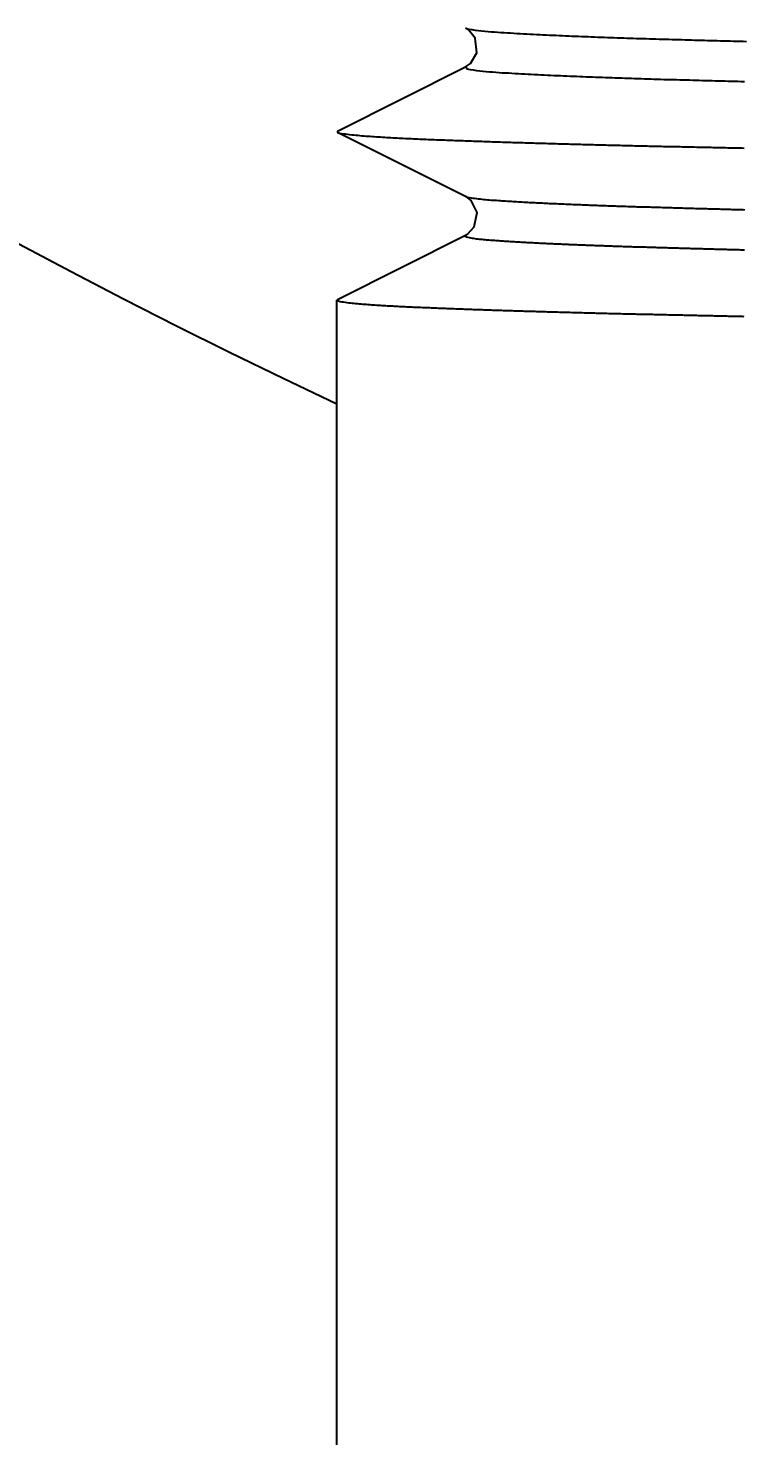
# Model space of a CAD drawing. Header units: millimetres. Extents: x 0 to 3800, y -67 to 2530.
# Drawn here: x 2311.17 to 2317.71, y 1489.78 to 1502.66 of the extents above; entities that cross this region are included whole.
import ezdxf

# ---------------------------------------------------------------- set-up
doc = ezdxf.new("R2010")
doc.units = ezdxf.units.MM
for name, color, linetype in [('내부선 및 부속', 4, 'Continuous'), ('외형선', 3, 'Continuous'), ('치수선', 7, 'Continuous')]:
    doc.layers.add(name, color=color, linetype=linetype)
doc.styles.add('____', font='')
doc.styles.get('____').set_extended_font_data('굴림')
doc.dimstyles.new('MSADIM', dxfattribs={"dimtxt": 33, "dimasz": 17, "dimexe": 10, "dimexo": 7.5, "dimgap": 10, "dimtad": 0, "dimtih": 1, "dimtoh": 1, "dimdec": 0, "dimzin": 1, "dimdsep": 46, "dimtxsty": '____', "dimcen": 11.25, "dimadec": 0, "dimazin": 0, "dimtfac": 1, "dimtdec": 0, "dimtix": 1, "dimtmove": 0, "dimatfit": 3, "dimfxl": 1, "dimtolj": 1, "dimtzin": 1, "dimarcsym": 0})

# ---------------------------------------------------------------- blocks, each defined once
blk = doc.blocks.new('*D35')
at = {"layer": '치수선', "color": 0, "linetype": 'Continuous', "lineweight": -2, "transparency": 16777216}
for p, q in [((2924.524, 1577.512), (2924.524, 1252.002)), ((2244.524, 1269.502), (2244.524, 1272.002)), ((2261.524, 1262.002), (2547.243, 1262.002)), ((2907.524, 1262.002), (2621.804, 1262.002))]:
    blk.add_line(p, q, dxfattribs=at)
at = {"layer": '치수선', "color": 0, "linetype": 'Continuous', "transparency": 16777216}
for points in [[(2261.524, 1264.835), (2261.524, 1259.168), (2244.524, 1262.002)], [(2907.524, 1264.835), (2907.524, 1259.168), (2924.524, 1262.002)]]:
    blk.add_solid(points, dxfattribs=at)
at = {"layer": '치수선', "color": 0, "linetype": 'Continuous', "transparency": 16777216, "insert": (2584.524, 1262.002), "char_height": 25, "attachment_point": 5, "style": '____'}
blk.add_mtext('\\A1;680', dxfattribs=at)

msp = doc.modelspace()

# ---------------------------------------------------------------- linework, layer by layer
at = {"layer": '내부선 및 부속', "linetype": 'Continuous'}
for p, q in [((2313.999, 1501.717), (2315.171, 1502.303)), ((2313.999, 1501.717), (2313.999, 1501.705)), ((2315.171, 1501.118), (2313.999, 1501.705)), ((2313.999, 1500.177), (2315.171, 1500.764)), ((2313.999, 1500.177), (2313.993, 1500.171)), ((2313.993, 1489.201), (2313.993, 1500.171))]:
    msp.add_line(p, q, dxfattribs=at)
at = {"layer": '내부선 및 부속', "linetype": 'Continuous', "flags": 128}
for points in [[(2315.171, 1502.303), (2315.216, 1502.335), (2315.273, 1502.433), (2315.258, 1502.568), (2315.198, 1502.642), (2315.171, 1502.658)], [(2315.172, 1502.658), (2315.2, 1502.65), (2315.229, 1502.645), (2315.259, 1502.641), (2315.288, 1502.637), (2315.317, 1502.634), (2315.347, 1502.631), (2315.376, 1502.628), (2315.406, 1502.626), (2315.435, 1502.624), (2315.465, 1502.622), (2315.494, 1502.62), (2315.524, 1502.618), (2315.553, 1502.616), (2315.582, 1502.614), (2315.612, 1502.612), (2315.641, 1502.61), (2315.671, 1502.609), (2315.7, 1502.607), (2315.73, 1502.605), (2315.759, 1502.604), (2315.789, 1502.602), (2315.818, 1502.601), (2315.848, 1502.599), (2315.877, 1502.598), (2315.907, 1502.597), (2315.937, 1502.595), (2315.966, 1502.594), (2315.996, 1502.593), (2316.025, 1502.591), (2316.055, 1502.59), (2316.084, 1502.589), (2316.114, 1502.588), (2316.143, 1502.586), (2316.173, 1502.585), (2316.202, 1502.584), (2316.232, 1502.583), (2316.261, 1502.582), (2316.291, 1502.581), (2316.32, 1502.58), (2316.35, 1502.579), (2316.379, 1502.577), (2316.409, 1502.576), (2316.438, 1502.575), (2316.468, 1502.574), (2316.497, 1502.573), (2316.527, 1502.572), (2316.557, 1502.571), (2316.586, 1502.57), (2316.616, 1502.569), (2316.645, 1502.568), (2316.675, 1502.567), (2316.704, 1502.566), (2316.734, 1502.565), (2316.763, 1502.564), (2316.793, 1502.563), (2316.822, 1502.563), (2316.852, 1502.562), (2316.881, 1502.561), (2316.911, 1502.56), (2316.94, 1502.559), (2316.97, 1502.558), (2316.999, 1502.557), (2317.029, 1502.556), (2317.059, 1502.555), (2317.088, 1502.555), (2317.118, 1502.554), (2317.147, 1502.553), (2317.177, 1502.552), (2317.206, 1502.551), (2317.236, 1502.55), (2317.265, 1502.549), (2317.295, 1502.549), (2317.324, 1502.548), (2317.354, 1502.547), (2317.383, 1502.546), (2317.413, 1502.545), (2317.443, 1502.545), (2317.472, 1502.544), (2317.502, 1502.543), (2317.531, 1502.542), (2317.561, 1502.541), (2317.59, 1502.541), (2317.62, 1502.54), (2317.649, 1502.539), (2317.679, 1502.538), (2317.708, 1502.538), (2317.738, 1502.537)], [(2315.172, 1502.304), (2315.183, 1502.287), (2315.212, 1502.281), (2315.241, 1502.276), (2315.27, 1502.272), (2315.3, 1502.269), (2315.329, 1502.266), (2315.359, 1502.263), (2315.388, 1502.26), (2315.417, 1502.258), (2315.447, 1502.256), (2315.476, 1502.253), (2315.506, 1502.251), (2315.535, 1502.249), (2315.565, 1502.248), (2315.594, 1502.246), (2315.624, 1502.244), (2315.653, 1502.242), (2315.683, 1502.241), (2315.712, 1502.239), (2315.742, 1502.237), (2315.771, 1502.236), (2315.801, 1502.234), (2315.83, 1502.233), (2315.86, 1502.232), (2315.889, 1502.23), (2315.919, 1502.229), (2315.948, 1502.227), (2315.978, 1502.226), (2316.007, 1502.225), (2316.037, 1502.224), (2316.066, 1502.222), (2316.096, 1502.221), (2316.126, 1502.22), (2316.155, 1502.219), (2316.185, 1502.218), (2316.214, 1502.216), (2316.244, 1502.215), (2316.273, 1502.214), (2316.303, 1502.213), (2316.332, 1502.212), (2316.362, 1502.211), (2316.391, 1502.21), (2316.421, 1502.209), (2316.45, 1502.208), (2316.48, 1502.207), (2316.509, 1502.206), (2316.539, 1502.205), (2316.568, 1502.204), (2316.598, 1502.203), (2316.627, 1502.202), (2316.657, 1502.201), (2316.687, 1502.2), (2316.716, 1502.199), (2316.746, 1502.198), (2316.775, 1502.197), (2316.805, 1502.196), (2316.834, 1502.195), (2316.864, 1502.194), (2316.893, 1502.193), (2316.923, 1502.192), (2316.952, 1502.191), (2316.982, 1502.19), (2317.011, 1502.19), (2317.041, 1502.189), (2317.07, 1502.188), (2317.1, 1502.187), (2317.13, 1502.186), (2317.159, 1502.185), (2317.189, 1502.184), (2317.218, 1502.184), (2317.248, 1502.183), (2317.277, 1502.182), (2317.307, 1502.181), (2317.336, 1502.18), (2317.366, 1502.179), (2317.395, 1502.179), (2317.425, 1502.178), (2317.454, 1502.177), (2317.484, 1502.176), (2317.513, 1502.175), (2317.543, 1502.175), (2317.573, 1502.174), (2317.602, 1502.173), (2317.632, 1502.172), (2317.661, 1502.172), (2317.691, 1502.171), (2317.72, 1502.17)], [(2313.999, 1501.705), (2314.017, 1501.699), (2314.035, 1501.695), (2314.054, 1501.692), (2314.073, 1501.69), (2314.092, 1501.687), (2314.11, 1501.685), (2314.129, 1501.683), (2314.148, 1501.681), (2314.167, 1501.679), (2314.186, 1501.678), (2314.204, 1501.676), (2314.223, 1501.674), (2314.242, 1501.673), (2314.261, 1501.671), (2314.28, 1501.67), (2314.299, 1501.669), (2314.318, 1501.667), (2314.336, 1501.666), (2314.355, 1501.665), (2314.374, 1501.664), (2314.393, 1501.663), (2314.412, 1501.662), (2314.431, 1501.66), (2314.45, 1501.659), (2314.468, 1501.658), (2314.487, 1501.657), (2314.506, 1501.656), (2314.525, 1501.655), (2314.544, 1501.654), (2314.563, 1501.653), (2314.582, 1501.652), (2314.601, 1501.651), (2314.62, 1501.65), (2314.638, 1501.65), (2314.657, 1501.649), (2314.676, 1501.648), (2314.695, 1501.647), (2314.714, 1501.646), (2314.733, 1501.645), (2314.752, 1501.644), (2314.771, 1501.643), (2314.789, 1501.643), (2314.808, 1501.642), (2314.827, 1501.641), (2314.846, 1501.64), (2314.865, 1501.639), (2314.884, 1501.639), (2314.903, 1501.638), (2314.922, 1501.637), (2314.941, 1501.636), (2314.959, 1501.636), (2314.978, 1501.635), (2314.997, 1501.634), (2315.016, 1501.633), (2315.035, 1501.633), (2315.054, 1501.632), (2315.073, 1501.631), (2315.092, 1501.631), (2315.111, 1501.63), (2315.129, 1501.629), (2315.148, 1501.629), (2315.167, 1501.628), (2315.186, 1501.627), (2315.205, 1501.627), (2315.224, 1501.626), (2315.243, 1501.625), (2315.262, 1501.625), (2315.281, 1501.624), (2315.3, 1501.623), (2315.318, 1501.623), (2315.337, 1501.622), (2315.356, 1501.621), (2315.375, 1501.621), (2315.394, 1501.62), (2315.413, 1501.619), (2315.432, 1501.619), (2315.451, 1501.618), (2315.47, 1501.618), (2315.488, 1501.617), (2315.507, 1501.616), (2315.526, 1501.616), (2315.545, 1501.615), (2315.564, 1501.615), (2315.583, 1501.614), (2315.602, 1501.613), (2315.621, 1501.613), (2315.64, 1501.612), (2315.659, 1501.612), (2315.677, 1501.611), (2315.696, 1501.611), (2315.715, 1501.61), (2315.734, 1501.609), (2315.753, 1501.609), (2315.772, 1501.608), (2315.791, 1501.608), (2315.81, 1501.607), (2315.829, 1501.607), (2315.847, 1501.606), (2315.866, 1501.606), (2315.885, 1501.605), (2315.885, 1501.605), (2315.904, 1501.605), (2315.923, 1501.604), (2315.942, 1501.603), (2315.961, 1501.603), (2315.98, 1501.602), (2315.999, 1501.602), (2316.018, 1501.601), (2316.036, 1501.601), (2316.055, 1501.6), (2316.074, 1501.6), (2316.093, 1501.599), (2316.112, 1501.599), (2316.131, 1501.598), (2316.15, 1501.598), (2316.169, 1501.597), (2316.188, 1501.597), (2316.207, 1501.596), (2316.225, 1501.596), (2316.244, 1501.595), (2316.263, 1501.595), (2316.282, 1501.594), (2316.301, 1501.594), (2316.32, 1501.593), (2316.339, 1501.593), (2316.358, 1501.592), (2316.377, 1501.592), (2316.396, 1501.591), (2316.414, 1501.591), (2316.433, 1501.59), (2316.452, 1501.59), (2316.471, 1501.589), (2316.49, 1501.589), (2316.509, 1501.589), (2316.528, 1501.588), (2316.547, 1501.588), (2316.566, 1501.587), (2316.585, 1501.587), (2316.603, 1501.586), (2316.622, 1501.586), (2316.641, 1501.585), (2316.66, 1501.585), (2316.679, 1501.584), (2316.698, 1501.584), (2316.717, 1501.583), (2316.736, 1501.583), (2316.755, 1501.583), (2316.774, 1501.582), (2316.792, 1501.582), (2316.811, 1501.581), (2316.83, 1501.581), (2316.849, 1501.58), (2316.868, 1501.58), (2316.887, 1501.579), (2316.906, 1501.579), (2316.925, 1501.579), (2316.944, 1501.578), (2316.962, 1501.578), (2316.981, 1501.577), (2317, 1501.577), (2317.019, 1501.576), (2317.038, 1501.576), (2317.057, 1501.576), (2317.076, 1501.575), (2317.095, 1501.575), (2317.114, 1501.574), (2317.133, 1501.574), (2317.151, 1501.573), (2317.17, 1501.573), (2317.189, 1501.573), (2317.208, 1501.572), (2317.227, 1501.572), (2317.246, 1501.571), (2317.265, 1501.571), (2317.284, 1501.57), (2317.303, 1501.57), (2317.322, 1501.57), (2317.34, 1501.569), (2317.359, 1501.569), (2317.378, 1501.568), (2317.397, 1501.568), (2317.416, 1501.568), (2317.435, 1501.567), (2317.454, 1501.567), (2317.473, 1501.566), (2317.492, 1501.566), (2317.511, 1501.566), (2317.529, 1501.565), (2317.548, 1501.565), (2317.567, 1501.564), (2317.586, 1501.564), (2317.605, 1501.564), (2317.624, 1501.563), (2317.643, 1501.563), (2317.662, 1501.562), (2317.681, 1501.562), (2317.7, 1501.562), (2317.718, 1501.561)], [(2315.171, 1500.764), (2315.191, 1500.775), (2315.25, 1500.839), (2315.276, 1500.972), (2315.221, 1501.082), (2315.175, 1501.117), (2315.171, 1501.118)], [(2315.172, 1501.119), (2315.188, 1501.113), (2315.204, 1501.11), (2315.22, 1501.106), (2315.237, 1501.104), (2315.253, 1501.102), (2315.27, 1501.099), (2315.287, 1501.097), (2315.303, 1501.096), (2315.32, 1501.094), (2315.336, 1501.092), (2315.353, 1501.091), (2315.37, 1501.089), (2315.386, 1501.088), (2315.403, 1501.086), (2315.42, 1501.085), (2315.436, 1501.084), (2315.453, 1501.083), (2315.47, 1501.081), (2315.486, 1501.08), (2315.503, 1501.079), (2315.52, 1501.078), (2315.536, 1501.077), (2315.553, 1501.076), (2315.57, 1501.075), (2315.586, 1501.074), (2315.603, 1501.073), (2315.62, 1501.072), (2315.636, 1501.071), (2315.653, 1501.07), (2315.67, 1501.069), (2315.686, 1501.068), (2315.703, 1501.067), (2315.72, 1501.066), (2315.736, 1501.065), (2315.753, 1501.064), (2315.77, 1501.063), (2315.786, 1501.063), (2315.803, 1501.062), (2315.82, 1501.061), (2315.836, 1501.06), (2315.853, 1501.059), (2315.87, 1501.059), (2315.886, 1501.058), (2315.903, 1501.057), (2315.92, 1501.056), (2315.936, 1501.055), (2315.953, 1501.055), (2315.97, 1501.054), (2315.986, 1501.053), (2316.003, 1501.053), (2316.02, 1501.052), (2316.037, 1501.051), (2316.053, 1501.05), (2316.07, 1501.05), (2316.087, 1501.049), (2316.103, 1501.048), (2316.12, 1501.048), (2316.137, 1501.047), (2316.153, 1501.046), (2316.17, 1501.046), (2316.187, 1501.045), (2316.203, 1501.044), (2316.22, 1501.044), (2316.237, 1501.043), (2316.253, 1501.042), (2316.27, 1501.042), (2316.287, 1501.041), (2316.303, 1501.04), (2316.32, 1501.04), (2316.337, 1501.039), (2316.354, 1501.039), (2316.37, 1501.038), (2316.387, 1501.037), (2316.404, 1501.037), (2316.42, 1501.036), (2316.437, 1501.036), (2316.454, 1501.035), (2316.47, 1501.034), (2316.487, 1501.034), (2316.504, 1501.033), (2316.52, 1501.033), (2316.537, 1501.032), (2316.554, 1501.031), (2316.571, 1501.031), (2316.587, 1501.03), (2316.604, 1501.03), (2316.621, 1501.029), (2316.637, 1501.029), (2316.654, 1501.028), (2316.671, 1501.028), (2316.687, 1501.027), (2316.704, 1501.027), (2316.721, 1501.026), (2316.737, 1501.025), (2316.754, 1501.025), (2316.771, 1501.024), (2316.788, 1501.024), (2316.804, 1501.023), (2316.821, 1501.023), (2316.838, 1501.022), (2316.838, 1501.022), (2316.854, 1501.022), (2316.871, 1501.021), (2316.888, 1501.021), (2316.904, 1501.02), (2316.921, 1501.02), (2316.938, 1501.019), (2316.954, 1501.019), (2316.971, 1501.018), (2316.988, 1501.018), (2317.004, 1501.017), (2317.021, 1501.017), (2317.038, 1501.016), (2317.055, 1501.016), (2317.071, 1501.015), (2317.088, 1501.015), (2317.105, 1501.014), (2317.121, 1501.014), (2317.138, 1501.013), (2317.155, 1501.013), (2317.171, 1501.012), (2317.188, 1501.012), (2317.205, 1501.011), (2317.222, 1501.011), (2317.238, 1501.01), (2317.255, 1501.01), (2317.272, 1501.009), (2317.288, 1501.009), (2317.305, 1501.009), (2317.322, 1501.008), (2317.338, 1501.008), (2317.355, 1501.007), (2317.372, 1501.007), (2317.388, 1501.006), (2317.405, 1501.006), (2317.422, 1501.005), (2317.439, 1501.005), (2317.455, 1501.004), (2317.472, 1501.004), (2317.489, 1501.004), (2317.505, 1501.003), (2317.522, 1501.003), (2317.539, 1501.002), (2317.555, 1501.002), (2317.572, 1501.001), (2317.589, 1501.001), (2317.605, 1501), (2317.622, 1501), (2317.639, 1501), (2317.656, 1500.999), (2317.672, 1500.999), (2317.689, 1500.998), (2317.706, 1500.998), (2317.722, 1500.997)], [(2315.172, 1500.764), (2315.167, 1500.754), (2315.179, 1500.748), (2315.191, 1500.745), (2315.204, 1500.742), (2315.217, 1500.74), (2315.23, 1500.738), (2315.243, 1500.736), (2315.255, 1500.734), (2315.268, 1500.732), (2315.281, 1500.731), (2315.294, 1500.729), (2315.307, 1500.728), (2315.32, 1500.727), (2315.332, 1500.725), (2315.345, 1500.724), (2315.358, 1500.723), (2315.371, 1500.722), (2315.384, 1500.721), (2315.397, 1500.72), (2315.41, 1500.719), (2315.423, 1500.718), (2315.435, 1500.717), (2315.448, 1500.716), (2315.461, 1500.715), (2315.474, 1500.714), (2315.487, 1500.713), (2315.5, 1500.712), (2315.513, 1500.711), (2315.526, 1500.71), (2315.539, 1500.709), (2315.552, 1500.709), (2315.564, 1500.708), (2315.577, 1500.707), (2315.59, 1500.706), (2315.603, 1500.705), (2315.616, 1500.705), (2315.629, 1500.704), (2315.642, 1500.703), (2315.655, 1500.702), (2315.668, 1500.702), (2315.681, 1500.701), (2315.693, 1500.7), (2315.706, 1500.7), (2315.719, 1500.699), (2315.732, 1500.698), (2315.745, 1500.697), (2315.758, 1500.697), (2315.771, 1500.696), (2315.784, 1500.696), (2315.797, 1500.695), (2315.81, 1500.694), (2315.823, 1500.694), (2315.835, 1500.693), (2315.848, 1500.692), (2315.861, 1500.692), (2315.874, 1500.691), (2315.887, 1500.69), (2315.9, 1500.69), (2315.913, 1500.689), (2315.926, 1500.689), (2315.939, 1500.688), (2315.952, 1500.688), (2315.965, 1500.687), (2315.977, 1500.686), (2315.99, 1500.686), (2316.003, 1500.685), (2316.016, 1500.685), (2316.029, 1500.684), (2316.042, 1500.684), (2316.055, 1500.683), (2316.068, 1500.682), (2316.081, 1500.682), (2316.094, 1500.681), (2316.107, 1500.681), (2316.119, 1500.68), (2316.132, 1500.68), (2316.145, 1500.679), (2316.158, 1500.679), (2316.171, 1500.678), (2316.184, 1500.678), (2316.197, 1500.677), (2316.21, 1500.677), (2316.223, 1500.676), (2316.236, 1500.676), (2316.249, 1500.675), (2316.262, 1500.675), (2316.274, 1500.674), (2316.287, 1500.674), (2316.3, 1500.673), (2316.313, 1500.673), (2316.326, 1500.672), (2316.339, 1500.672), (2316.352, 1500.671), (2316.365, 1500.671), (2316.378, 1500.67), (2316.391, 1500.67), (2316.404, 1500.669), (2316.417, 1500.669), (2316.429, 1500.669), (2316.442, 1500.668), (2316.442, 1500.668), (2316.455, 1500.668), (2316.468, 1500.667), (2316.481, 1500.667), (2316.494, 1500.666), (2316.507, 1500.666), (2316.52, 1500.665), (2316.533, 1500.665), (2316.546, 1500.665), (2316.559, 1500.664), (2316.572, 1500.664), (2316.584, 1500.663), (2316.597, 1500.663), (2316.61, 1500.662), (2316.623, 1500.662), (2316.636, 1500.661), (2316.649, 1500.661), (2316.662, 1500.661), (2316.675, 1500.66), (2316.688, 1500.66), (2316.701, 1500.659), (2316.714, 1500.659), (2316.727, 1500.659), (2316.739, 1500.658), (2316.752, 1500.658), (2316.765, 1500.657), (2316.778, 1500.657), (2316.791, 1500.656), (2316.804, 1500.656), (2316.817, 1500.656), (2316.83, 1500.655), (2316.843, 1500.655), (2316.856, 1500.654), (2316.869, 1500.654), (2316.882, 1500.654), (2316.894, 1500.653), (2316.907, 1500.653), (2316.92, 1500.652), (2316.933, 1500.652), (2316.946, 1500.652), (2316.959, 1500.651), (2316.972, 1500.651), (2316.985, 1500.651), (2316.998, 1500.65), (2317.011, 1500.65), (2317.024, 1500.649), (2317.037, 1500.649), (2317.049, 1500.649), (2317.062, 1500.648), (2317.075, 1500.648), (2317.088, 1500.647), (2317.101, 1500.647), (2317.114, 1500.647), (2317.127, 1500.646), (2317.14, 1500.646), (2317.153, 1500.646), (2317.166, 1500.645), (2317.179, 1500.645), (2317.192, 1500.644), (2317.205, 1500.644), (2317.217, 1500.644), (2317.23, 1500.643), (2317.243, 1500.643), (2317.256, 1500.643), (2317.269, 1500.642), (2317.282, 1500.642), (2317.295, 1500.642), (2317.308, 1500.641), (2317.321, 1500.641), (2317.334, 1500.641), (2317.347, 1500.64), (2317.36, 1500.64), (2317.372, 1500.639), (2317.385, 1500.639), (2317.398, 1500.639), (2317.411, 1500.638), (2317.424, 1500.638), (2317.437, 1500.638), (2317.45, 1500.637), (2317.463, 1500.637), (2317.476, 1500.637), (2317.489, 1500.636), (2317.502, 1500.636), (2317.515, 1500.636), (2317.528, 1500.635), (2317.54, 1500.635), (2317.553, 1500.635), (2317.566, 1500.634), (2317.579, 1500.634), (2317.592, 1500.634), (2317.605, 1500.633), (2317.618, 1500.633), (2317.631, 1500.633), (2317.644, 1500.632), (2317.657, 1500.632), (2317.67, 1500.632), (2317.683, 1500.631), (2317.695, 1500.631), (2317.708, 1500.631), (2317.721, 1500.63)], [(2313.993, 1500.171), (2314.007, 1500.162), (2314.023, 1500.158), (2314.038, 1500.155), (2314.053, 1500.153), (2314.069, 1500.15), (2314.085, 1500.148), (2314.102, 1500.146), (2314.118, 1500.144), (2314.134, 1500.143), (2314.15, 1500.141), (2314.165, 1500.14), (2314.181, 1500.138), (2314.197, 1500.137), (2314.213, 1500.135), (2314.229, 1500.134), (2314.245, 1500.133), (2314.262, 1500.132), (2314.278, 1500.13), (2314.294, 1500.129), (2314.31, 1500.128), (2314.326, 1500.127), (2314.342, 1500.126), (2314.358, 1500.125), (2314.374, 1500.124), (2314.39, 1500.123), (2314.406, 1500.122), (2314.422, 1500.121), (2314.438, 1500.12), (2314.454, 1500.119), (2314.47, 1500.118), (2314.486, 1500.118), (2314.502, 1500.117), (2314.518, 1500.116), (2314.534, 1500.115), (2314.55, 1500.114), (2314.566, 1500.113), (2314.583, 1500.112), (2314.599, 1500.112), (2314.615, 1500.111), (2314.631, 1500.11), (2314.647, 1500.109), (2314.663, 1500.109), (2314.679, 1500.108), (2314.695, 1500.107), (2314.711, 1500.106), (2314.727, 1500.106), (2314.743, 1500.105), (2314.759, 1500.104), (2314.775, 1500.103), (2314.791, 1500.103), (2314.807, 1500.102), (2314.823, 1500.101), (2314.839, 1500.101), (2314.856, 1500.1), (2314.872, 1500.099), (2314.888, 1500.099), (2314.904, 1500.098), (2314.92, 1500.097), (2314.936, 1500.097), (2314.952, 1500.096), (2314.968, 1500.095), (2314.984, 1500.095), (2315, 1500.094), (2315.016, 1500.094), (2315.032, 1500.093), (2315.048, 1500.092), (2315.064, 1500.092), (2315.08, 1500.091), (2315.097, 1500.091), (2315.113, 1500.09), (2315.129, 1500.089), (2315.145, 1500.089), (2315.161, 1500.088), (2315.177, 1500.088), (2315.193, 1500.087), (2315.209, 1500.087), (2315.225, 1500.086), (2315.241, 1500.085), (2315.257, 1500.085), (2315.273, 1500.084), (2315.289, 1500.084), (2315.305, 1500.083), (2315.321, 1500.083), (2315.338, 1500.082), (2315.354, 1500.082), (2315.37, 1500.081), (2315.386, 1500.081), (2315.402, 1500.08), (2315.418, 1500.079), (2315.434, 1500.079), (2315.45, 1500.078), (2315.466, 1500.078), (2315.482, 1500.077), (2315.498, 1500.077), (2315.514, 1500.076), (2315.53, 1500.076), (2315.546, 1500.075), (2315.562, 1500.075), (2315.579, 1500.074), (2315.595, 1500.074), (2315.595, 1500.074), (2315.611, 1500.073), (2315.627, 1500.073), (2315.643, 1500.072), (2315.659, 1500.072), (2315.675, 1500.071), (2315.691, 1500.071), (2315.707, 1500.07), (2315.723, 1500.07), (2315.739, 1500.07), (2315.755, 1500.069), (2315.771, 1500.069), (2315.787, 1500.068), (2315.804, 1500.068), (2315.82, 1500.067), (2315.836, 1500.067), (2315.852, 1500.066), (2315.868, 1500.066), (2315.884, 1500.065), (2315.9, 1500.065), (2315.916, 1500.064), (2315.932, 1500.064), (2315.948, 1500.064), (2315.964, 1500.063), (2315.98, 1500.063), (2315.996, 1500.062), (2316.012, 1500.062), (2316.029, 1500.061), (2316.045, 1500.061), (2316.061, 1500.06), (2316.077, 1500.06), (2316.093, 1500.06), (2316.109, 1500.059), (2316.125, 1500.059), (2316.141, 1500.058), (2316.157, 1500.058), (2316.173, 1500.057), (2316.189, 1500.057), (2316.205, 1500.057), (2316.221, 1500.056), (2316.237, 1500.056), (2316.254, 1500.055), (2316.27, 1500.055), (2316.286, 1500.054), (2316.302, 1500.054), (2316.318, 1500.054), (2316.334, 1500.053), (2316.35, 1500.053), (2316.366, 1500.052), (2316.382, 1500.052), (2316.398, 1500.052), (2316.414, 1500.051), (2316.43, 1500.051), (2316.446, 1500.05), (2316.462, 1500.05), (2316.479, 1500.049), (2316.495, 1500.049), (2316.511, 1500.049), (2316.527, 1500.048), (2316.543, 1500.048), (2316.559, 1500.047), (2316.575, 1500.047), (2316.591, 1500.047), (2316.607, 1500.046), (2316.623, 1500.046), (2316.639, 1500.046), (2316.655, 1500.045), (2316.671, 1500.045), (2316.687, 1500.044), (2316.704, 1500.044), (2316.72, 1500.044), (2316.736, 1500.043), (2316.752, 1500.043), (2316.768, 1500.042), (2316.784, 1500.042), (2316.8, 1500.042), (2316.816, 1500.041), (2316.832, 1500.041), (2316.848, 1500.041), (2316.864, 1500.04), (2316.88, 1500.04), (2316.896, 1500.039), (2316.912, 1500.039), (2316.929, 1500.039), (2316.945, 1500.038), (2316.961, 1500.038), (2316.977, 1500.038), (2316.993, 1500.037), (2317.009, 1500.037), (2317.025, 1500.036), (2317.041, 1500.036), (2317.057, 1500.036), (2317.073, 1500.035), (2317.089, 1500.035), (2317.105, 1500.035), (2317.121, 1500.034), (2317.137, 1500.034), (2317.154, 1500.034), (2317.17, 1500.033), (2317.186, 1500.033), (2317.202, 1500.032), (2317.202, 1500.032), (2317.218, 1500.032), (2317.234, 1500.032), (2317.25, 1500.031), (2317.266, 1500.031), (2317.282, 1500.031), (2317.298, 1500.03), (2317.314, 1500.03), (2317.33, 1500.03), (2317.346, 1500.029), (2317.363, 1500.029), (2317.379, 1500.029), (2317.395, 1500.028), (2317.411, 1500.028), (2317.427, 1500.028), (2317.443, 1500.027), (2317.459, 1500.027), (2317.475, 1500.026), (2317.491, 1500.026), (2317.507, 1500.026), (2317.523, 1500.025), (2317.539, 1500.025), (2317.555, 1500.025), (2317.571, 1500.024), (2317.588, 1500.024), (2317.604, 1500.024), (2317.62, 1500.023), (2317.636, 1500.023), (2317.652, 1500.023), (2317.668, 1500.022), (2317.684, 1500.022), (2317.7, 1500.022), (2317.716, 1500.021)]]:
    msp.add_lwpolyline(points, dxfattribs=at)
at = {"layer": '외형선', "linetype": 'Continuous'}
msp.add_arc((2339.524, 1553.518), 60, 180, 244.8168, dxfattribs=at)

# ---------------------------------------------------------------- dimensions: what is measured, and where the dimension line sits
at = {"layer": '치수선', "linetype": 'Continuous'}
dim = msp.add_linear_dim(base=(2244.524, 1262.002), p1=(2924.524, 1585.012), p2=(2244.524, 1262.002), dimstyle='MSADIM', override={"dimtxt": 25}, dxfattribs=at)
dim.commit()
dim.dimension.update_dxf_attribs({"geometry": '*D35', "text_midpoint": (2584.524, 1262.002)})

doc.saveas('drawing.dxf')
